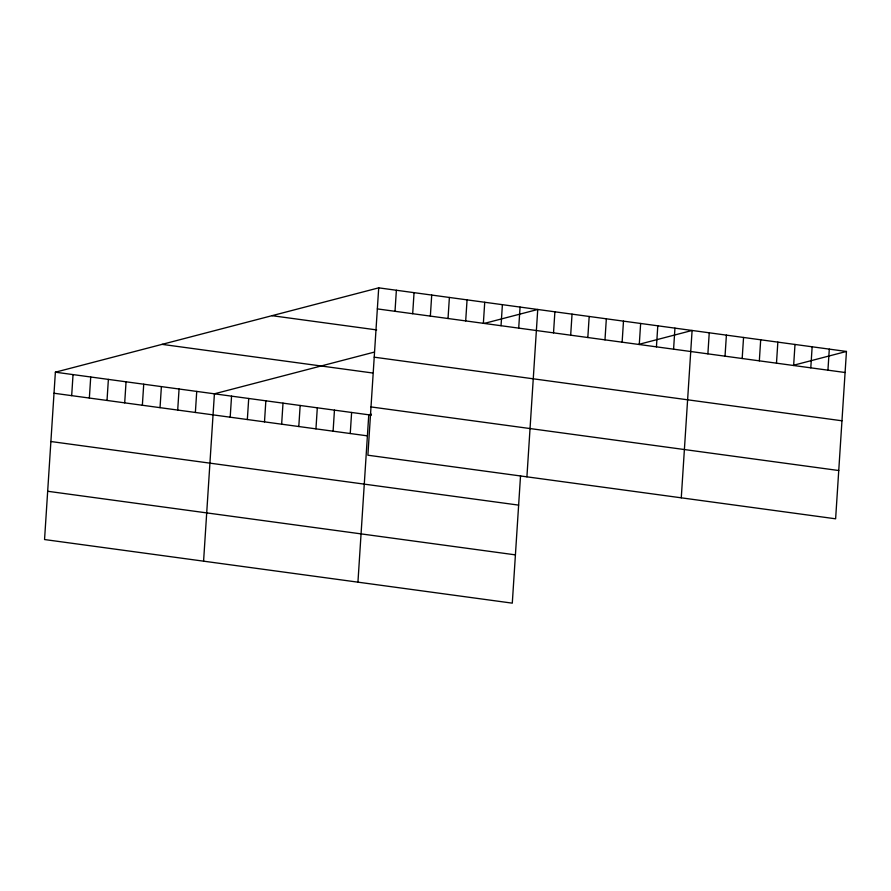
<?xml version="1.0" encoding="UTF-8"?>
<svg xmlns="http://www.w3.org/2000/svg" width="891" height="891" viewBox="0 0 891 891"><rect width="100%" height="100%" fill="white"/><g stroke="black" fill="none" stroke-linecap="round" stroke-linejoin="round"><path stroke-width="1.34" d="M378.708 287.849L367.883 455.212L835.624 518.807L846.45 351.455L378.708 287.849L55.376 372.193L44.55 539.545L512.292 603.151L520.544 475.616M71.681 395.649L73.04 374.588M89.356 398.043L90.715 376.993M107.02 400.449L108.379 379.399M124.695 402.855L126.054 381.805M142.36 405.26L143.729 384.199M160.035 407.655L161.394 386.605M177.699 410.06L179.069 389.011M195.374 412.466L196.733 391.416M203.582 561.174L214.408 393.811L374.265 352.123M230.19 417.2L231.56 396.15M247.342 419.527L248.712 398.477M264.493 421.866L265.852 400.816M281.645 424.194L283.004 403.144M298.797 426.522L300.156 405.472M315.949 428.861L317.307 407.811M333.1 431.188L334.459 410.138M350.252 433.527L351.611 412.477M357.937 582.157L368.763 414.805L371.302 414.137M395.014 311.304L396.372 290.254M412.689 313.71L414.048 292.66M430.353 316.116L431.712 295.066M448.028 318.51L449.387 297.46M465.692 320.916L467.062 299.866M483.368 323.322L484.726 302.272M501.032 325.727L502.401 304.666M518.707 328.122L520.066 307.072M526.915 476.83L537.741 309.478L484.392 323.388M553.523 332.855L554.893 311.805M570.674 335.194L572.044 314.144M587.826 337.522L589.185 316.472M604.978 339.861L606.337 318.811M622.13 342.189L623.488 321.139M639.281 344.516L640.64 323.466M656.433 346.855L657.792 325.805M673.585 349.183L674.944 328.133M681.27 497.824L692.095 330.461L638.747 344.383M707.888 353.85L709.247 332.8M725.029 356.177L726.399 335.127M742.181 358.516L743.551 337.466M759.332 360.844L760.691 339.794M776.484 363.183L777.843 342.122M793.636 365.51L794.995 344.461M810.788 367.838L812.147 346.788M827.939 370.177L829.298 349.127M793.101 365.366L846.45 351.455M377.339 308.899L845.091 372.505M272 315.681L376.67 329.915M374.22 357.18L841.962 420.786M162.073 344.36L372.561 372.984M371.001 406.931L838.754 470.526M55.376 372.193L371.402 415.161M54.006 393.243L367.404 435.855M50.887 441.524L518.629 505.119M47.668 491.264L515.421 554.87"/></g></svg>
